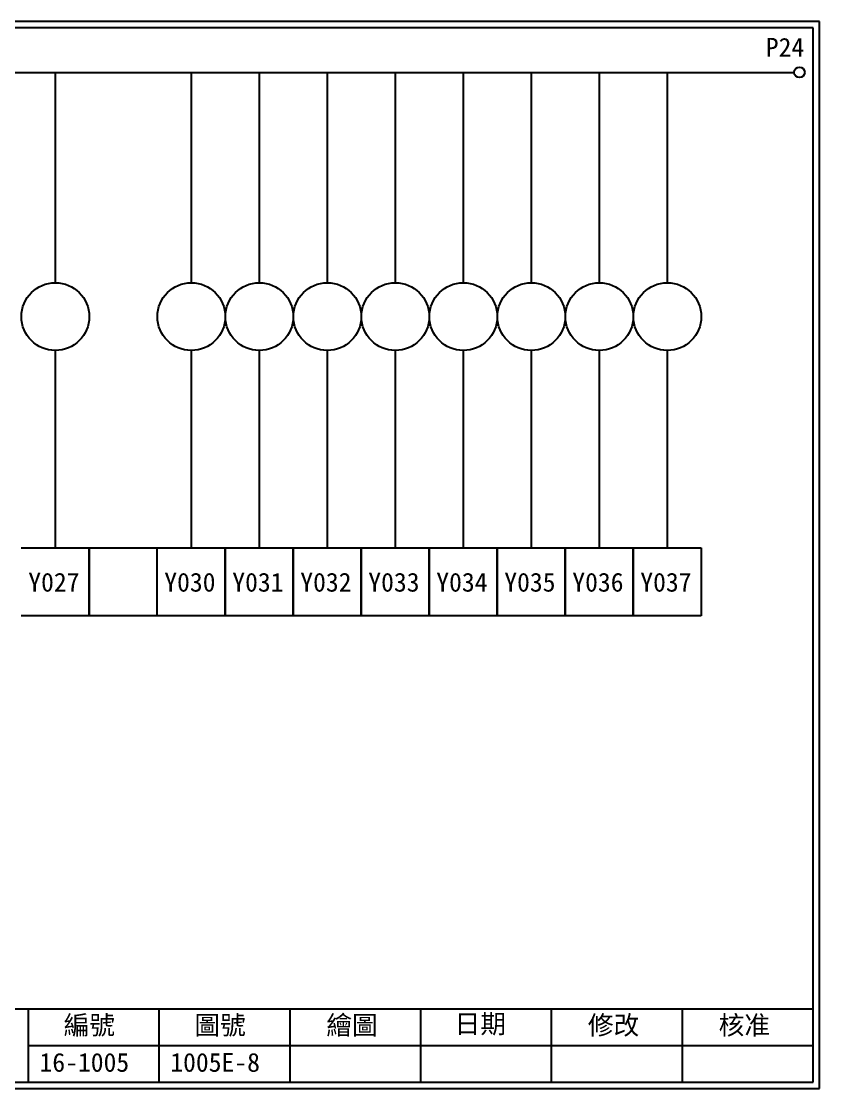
# Model space of a CAD drawing. Extents: x 889 to 1176, y 251 to 455.
# Drawn here: x 1023.5 to 1176.1, y 251.2 to 455.2 of the extents above; entities that cross this region are included whole.
import ezdxf

# ---------------------------------------------------------------- set-up
doc = ezdxf.new("R2010")
doc.units = 0
doc.layers.get('0').update_dxf_attribs({"linetype": 'CONTINUOUS'})
doc.layers.add('圖框層', color=7, linetype='CONTINUOUS')
doc.layers.add('標尺寸層', color=3, linetype='CONTINUOUS')
doc.styles.add('STSL', font='kaiu.ttf')

msp = doc.modelspace()

# ---------------------------------------------------------------- linework, layer by layer
at = {"color": 7}
msp.add_circle((1172.21, 445.42), 1, dxfattribs=at)
at = {"layer": '圖框層', "color": 7}
for p, q in [((1176.07, 455.16), (889.07, 455.16)), ((1176.07, 251.2), (1176.07, 455.16)), ((1174.82, 453.91), (890.32, 453.91)), ((1174.82, 252.44), (1174.82, 453.91)), ((890.32, 266.44), (1174.82, 266.44)), ((1024.82, 252.44), (1024.82, 266.44)), ((1049.82, 252.44), (1049.82, 266.44)), ((1074.82, 252.44), (1074.82, 266.44)), ((1099.82, 252.44), (1099.82, 266.44)), ((1124.82, 252.44), (1124.82, 266.44)), ((1149.82, 252.44), (1149.82, 266.44)), ((1024.82, 259.44), (1174.82, 259.44)), ((889.07, 251.2), (1176.07, 251.2)), ((890.32, 252.44), (1174.82, 252.44))]:
    msp.add_line(p, q, dxfattribs=at)
at = {"layer": '標尺寸層', "color": 7}
for p, q in [((893.61, 445.42), (1171.21, 445.42)), ((1029.95, 445.42), (1029.95, 405.22)), ((1055.95, 445.42), (1055.95, 405.22)), ((1068.95, 445.42), (1068.95, 405.22)), ((1081.95, 445.42), (1081.95, 405.22)), ((1094.95, 445.42), (1094.95, 405.22)), ((1107.95, 445.42), (1107.95, 405.22)), ((1120.95, 445.42), (1120.95, 405.22)), ((1133.95, 445.42), (1133.95, 405.22)), ((1146.95, 445.42), (1146.95, 405.22)), ((1029.95, 392.26), (1029.95, 354.55)), ((1055.95, 392.26), (1055.95, 354.55)), ((1068.95, 392.26), (1068.95, 354.55)), ((1081.95, 392.26), (1081.95, 354.55)), ((1094.95, 392.26), (1094.95, 354.55)), ((1107.95, 392.26), (1107.95, 354.55)), ((1120.95, 392.26), (1120.95, 354.55)), ((1133.95, 392.26), (1133.95, 354.55)), ((1146.95, 392.26), (1146.95, 354.55)), ((1023.45, 354.55), (1036.45, 354.55)), ((1036.45, 354.55), (1036.45, 341.55)), ((1036.45, 341.55), (1036.45, 354.55)), ((1036.45, 354.55), (1036.45, 341.55)), ((1036.45, 354.55), (1049.45, 354.55)), ((1036.45, 341.55), (1036.45, 354.55)), ((1049.45, 354.55), (1062.45, 354.55)), ((1049.45, 341.55), (1049.45, 354.55)), ((1049.45, 341.55), (1049.45, 354.55)), ((1062.45, 354.55), (1062.45, 341.55)), ((1062.45, 354.55), (1075.45, 354.55)), ((1062.45, 341.55), (1062.45, 354.55)), ((1075.45, 354.55), (1075.45, 341.55)), ((1075.45, 354.55), (1075.45, 341.55)), ((1075.45, 354.55), (1088.45, 354.55)), ((1075.45, 341.55), (1075.45, 354.55)), ((1088.45, 354.55), (1088.45, 341.55)), ((1088.45, 354.55), (1088.45, 341.55)), ((1088.45, 354.55), (1101.45, 354.55)), ((1088.45, 341.55), (1088.45, 354.55)), ((1101.45, 354.55), (1101.45, 341.55)), ((1101.45, 354.55), (1101.45, 341.55)), ((1101.45, 354.55), (1114.45, 354.55)), ((1101.45, 341.55), (1101.45, 354.55)), ((1114.45, 354.55), (1114.45, 341.55)), ((1114.45, 354.55), (1114.45, 341.55)), ((1114.45, 354.55), (1127.45, 354.55)), ((1114.45, 341.55), (1114.45, 354.55)), ((1127.45, 354.55), (1127.45, 341.55)), ((1127.45, 354.55), (1127.45, 341.55)), ((1127.45, 354.55), (1140.45, 354.55)), ((1127.45, 341.55), (1127.45, 354.55)), ((1140.45, 354.55), (1140.45, 341.55)), ((1140.45, 354.55), (1140.45, 341.55)), ((1140.45, 354.55), (1153.45, 354.55)), ((1140.45, 341.55), (1140.45, 354.55)), ((1153.45, 354.55), (1153.45, 341.55)), ((1036.45, 341.55), (1023.45, 341.55)), ((1049.45, 341.55), (1036.45, 341.55)), ((1062.45, 341.55), (1049.45, 341.55)), ((1075.45, 341.55), (1062.45, 341.55)), ((1088.45, 341.55), (1075.45, 341.55)), ((1101.45, 341.55), (1088.45, 341.55)), ((1114.45, 341.55), (1101.45, 341.55)), ((1127.45, 341.55), (1114.45, 341.55)), ((1140.45, 341.55), (1127.45, 341.55)), ((1153.45, 341.55), (1140.45, 341.55))]:
    msp.add_line(p, q, dxfattribs=at)
for centre in [(1029.95, 398.74), (1055.95, 398.74), (1068.95, 398.74), (1081.95, 398.74), (1094.95, 398.74), (1107.95, 398.74), (1120.95, 398.74), (1133.95, 398.74), (1146.95, 398.74)]:
    msp.add_circle(centre, 6.48, dxfattribs=at)

# ---------------------------------------------------------------- texts
at = {"layer": '圖框層', "color": 7, "style": 'STSL'}
for s, p in [('P24', (1165.77, 448.41)), ('Y027', (1024.78, 346.18)), ('Y030', (1050.78, 346.18)), ('Y031', (1063.78, 346.18)), ('Y032', (1076.78, 346.18)), ('Y033', (1089.78, 346.18)), ('Y034', (1102.78, 346.18)), ('Y035', (1115.78, 346.18)), ('Y036', (1128.78, 346.18)), ('Y037', (1141.78, 346.18)), ('編號', (1031.54, 261.53)), ('圖號', (1056.54, 261.53)), ('繪圖', (1081.76, 261.53)), ('日期', (1106.29, 261.78)), ('修改', (1131.76, 261.53)), ('核准', (1156.76, 261.53)), ('16-1005', (1026.93, 254.42)), ('1005E-8', (1051.93, 254.42))]:
    msp.add_text(s, height=3.6, dxfattribs=at).set_placement(p)

doc.saveas('drawing.dxf')
